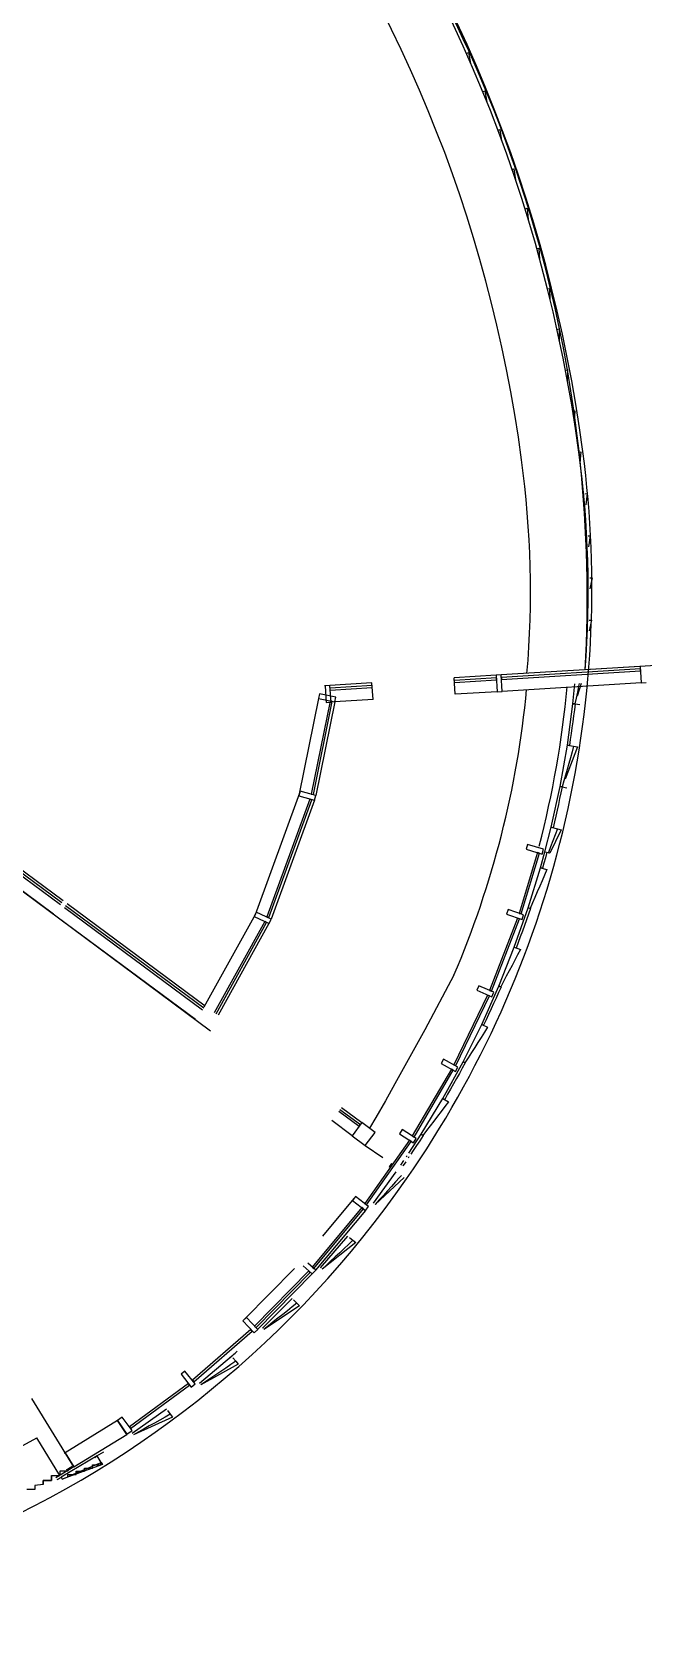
# Model space of a CAD drawing. Header units: millimetres. Extents: x 11680833 to 11851339, y -6212777 to -6078411.
# Drawn here: x 11729462 to 11736880, y -6211510 to -6192222 of the extents above; entities that cross this region are included whole.
import ezdxf

# ---------------------------------------------------------------- set-up
doc = ezdxf.new("R2010")
doc.units = ezdxf.units.MM
doc.header["$LTSCALE"] = 10
for name, color, linetype in [('A-GLAZ', 140, 'Continuous'), ('A-GLAZ-CWMG', 3, 'Continuous'), ('A-WALL', 7, 'Continuous'), ('A—\\M+5C3C5\\M+5B4B0', 135, 'Continuous'), ('E1-RI-2F$0$A-GLAZ', 6, 'Continuous'), ('E1-RI-2F$0$A-GLAZ-CWMG', 3, 'Continuous'), ('E1-RI-2F$0$A-WALL', 7, 'Continuous')]:
    doc.layers.add(name, color=color, linetype=linetype)

msp = doc.modelspace()

# ---------------------------------------------------------------- linework, layer by layer
at = {"layer": 'A-GLAZ'}
for p, q in [((11727103, -6200980), (11731630, -6204337)), ((11733201, -6205291), (11733448, -6205474)), ((11733186, -6205312), (11733433, -6205494))]:
    msp.add_line(p, q, dxfattribs=at)
at = {"layer": 'A-GLAZ-CWMG', "color": 8}
for p, q in [((11733219, -6205267), (11733466, -6205449)), ((11733347, -6205610), (11733100, -6205427))]:
    msp.add_line(p, q, dxfattribs=at)
at = {"layer": 'A-WALL'}
for p, q in [((11729972, -6209626), (11729462, -6208795)), ((11729801, -6209730), (11729521, -6209273))]:
    msp.add_line(p, q, dxfattribs=at)
msp.add_arc((11723720, -6199007), 11792, 262.1281, 299.4672, dxfattribs=at)
at = {"layer": 'A—\\M+5C3C5\\M+5B4B0'}
for p, q in [((11753387, -6198895), (11736176, -6199959)), ((11735097, -6200026), (11734587, -6200057)), ((11734600, -6200257), (11734587, -6200057)), ((11735099, -6200056), (11734589, -6200088)), ((11734591, -6200113), (11735101, -6200082)), ((11735101, -6200082), (11735099, -6200056)), ((11736844, -6199918), (11735157, -6200022)), ((11736846, -6199948), (11735159, -6200053)), ((11735159, -6200053), (11735160, -6200078)), ((11735160, -6200078), (11736847, -6199974)), ((11736847, -6199974), (11736846, -6199948)), ((11733589, -6200119), (11733013, -6200155)), ((11733591, -6200150), (11733081, -6200181)), ((11733083, -6200207), (11733593, -6200175)), ((11733602, -6200319), (11733589, -6200119)), ((11735109, -6200226), (11734600, -6200257)), ((11736856, -6200117), (11735169, -6200222)), ((11732942, -6200309), (11732707, -6201464)), ((11733083, -6200338), (11732853, -6201467)), ((11732878, -6201472), (11733108, -6200343)), ((11733138, -6200349), (11732907, -6201483)), ((11733108, -6200343), (11733083, -6200338)), ((11733602, -6200319), (11733138, -6200348)), ((11732709, -6201455), (11732170, -6202930)), ((11732836, -6201528), (11732314, -6202957)), ((11732338, -6202965), (11732860, -6201536)), ((11732891, -6201541), (11732364, -6202982)), ((11732860, -6201536), (11732836, -6201528)), ((11732853, -6201467), (11732878, -6201472)), ((11728451, -6201800), (11729809, -6202807)), ((11729824, -6202786), (11728466, -6201780)), ((11729842, -6202762), (11728484, -6201755)), ((11729723, -6202923), (11728365, -6201916)), ((11735598, -6202177), (11735375, -6202914)), ((11735400, -6202921), (11735622, -6202185)), ((11735622, -6202185), (11735598, -6202177)), ((11731446, -6204200), (11729771, -6202958)), ((11729857, -6202843), (11731531, -6204084)), ((11731547, -6204064), (11729872, -6202822)), ((11731565, -6204039), (11729890, -6202798)), ((11732174, -6202922), (11731549, -6204049)), ((11732314, -6202957), (11732338, -6202965)), ((11735356, -6202972), (11735016, -6203848)), ((11735040, -6203857), (11735379, -6202981)), ((11735379, -6202981), (11735356, -6202972)), ((11735375, -6202914), (11735400, -6202921)), ((11732288, -6203014), (11731675, -6204119)), ((11731697, -6204131), (11732310, -6203026)), ((11732339, -6203036), (11731723, -6204146)), ((11732310, -6203026), (11732288, -6203014)), ((11734992, -6203904), (11734582, -6204749)), ((11734605, -6204760), (11735015, -6203915)), ((11735015, -6203915), (11734992, -6203904)), ((11735016, -6203848), (11735040, -6203857)), ((11734553, -6204804), (11734077, -6205613)), ((11734099, -6205626), (11734575, -6204817)), ((11734575, -6204817), (11734553, -6204804)), ((11734582, -6204749), (11734605, -6204760)), ((11733433, -6205494), (11733448, -6205474)), ((11733635, -6205390), (11733560, -6205519)), ((11734043, -6205665), (11733503, -6206433)), ((11733523, -6206447), (11734064, -6205679)), ((11734064, -6205679), (11734043, -6205665)), ((11734077, -6205613), (11734099, -6205626)), ((11733508, -6205729), (11733719, -6205874)), ((11733503, -6206433), (11733523, -6206447)), ((11733465, -6206482), (11732864, -6207203)), ((11732883, -6207219), (11733485, -6206498)), ((11733485, -6206498), (11733465, -6206482)), ((11732864, -6207203), (11732883, -6207219)), ((11732823, -6207249), (11732165, -6207919)), ((11732183, -6207937), (11732841, -6207267)), ((11732841, -6207267), (11732823, -6207249)), ((11732120, -6207961), (11731410, -6208576)), ((11731426, -6208595), (11732136, -6207980)), ((11732136, -6207980), (11732120, -6207961)), ((11732165, -6207919), (11732183, -6207937)), ((11731410, -6208576), (11731426, -6208595)), ((11731361, -6208614), (11730645, -6209139)), ((11730660, -6209160), (11731376, -6208635)), ((11731376, -6208635), (11731361, -6208614)), ((11730502, -6209065), (11729867, -6209455)), ((11730560, -6209023), (11730501, -6209065)), ((11730501, -6209065), (11730613, -6209231)), ((11730613, -6209232), (11730502, -6209065)), ((11730678, -6209184), (11730560, -6209023)), ((11730645, -6209139), (11730660, -6209160)), ((11729972, -6209626), (11730613, -6209232)), ((11730613, -6209231), (11730678, -6209184)), ((11729867, -6209455), (11729972, -6209626))]:
    msp.add_line(p, q, dxfattribs=at)
at = {"layer": 'A—\\M+5C3C5\\M+5B4B0', "extrusion": (0, 0, -1)}
for p, q in [((11735157, -6200022), (11735097, -6200026)), ((11735097, -6200026), (11735109, -6200226)), ((11735169, -6200222), (11735157, -6200022)), ((11736904, -6199914), (11736844, -6199918)), ((11736844, -6199918), (11736856, -6200117)), ((11732954, -6200250), (11732942, -6200309)), ((11733150, -6200290), (11732954, -6200250)), ((11733079, -6200152), (11733020, -6200156)), ((11733020, -6200156), (11733032, -6200355)), ((11733092, -6200352), (11733079, -6200152)), ((11735109, -6200226), (11735169, -6200222)), ((11736856, -6200117), (11736916, -6200114)), ((11732942, -6200309), (11733138, -6200349)), ((11733032, -6200355), (11733092, -6200352)), ((11733138, -6200349), (11733150, -6200290)), ((11732716, -6201431), (11732700, -6201489)), ((11732909, -6201484), (11732716, -6201431)), ((11732700, -6201489), (11732893, -6201542)), ((11732893, -6201542), (11732909, -6201484)), ((11735477, -6202078), (11735460, -6202136)), ((11735460, -6202136), (11735652, -6202194)), ((11735669, -6202136), (11735477, -6202078)), ((11735652, -6202194), (11735669, -6202136)), ((11732185, -6202898), (11732160, -6202953)), ((11732160, -6202953), (11732341, -6203037)), ((11732366, -6202983), (11732185, -6202898)), ((11732341, -6203037), (11732366, -6202983)), ((11735240, -6202868), (11735220, -6202925)), ((11735220, -6202925), (11735410, -6202989)), ((11735429, -6202932), (11735240, -6202868)), ((11735410, -6202989), (11735429, -6202932)), ((11734885, -6203791), (11734861, -6203846)), ((11734861, -6203846), (11735044, -6203926)), ((11735068, -6203871), (11734885, -6203791)), ((11735044, -6203926), (11735068, -6203871)), ((11734456, -6204683), (11734428, -6204735)), ((11734632, -6204777), (11734456, -6204683)), ((11734428, -6204735), (11734604, -6204830)), ((11734604, -6204830), (11734632, -6204777)), ((11733466, -6205449), (11733347, -6205610)), ((11733627, -6205569), (11733466, -6205449)), ((11733347, -6205610), (11733507, -6205729)), ((11733507, -6205729), (11733627, -6205569)), ((11733956, -6205536), (11733924, -6205587)), ((11733924, -6205587), (11734092, -6205695)), ((11734124, -6205645), (11733956, -6205536)), ((11734092, -6205695), (11734124, -6205645)), ((11733389, -6206346), (11733352, -6206394)), ((11733352, -6206394), (11733511, -6206516)), ((11733547, -6206468), (11733389, -6206346)), ((11733511, -6206516), (11733547, -6206468)), ((11732756, -6207188), (11732865, -6207286)), ((11732906, -6207242), (11732812, -6207157)), ((11732865, -6207286), (11732906, -6207242)), ((11732066, -6207815), (11732022, -6207856)), ((11732022, -6207856), (11732159, -6208002)), ((11732203, -6207961), (11732066, -6207815)), ((11732159, -6208002), (11732203, -6207961)), ((11731320, -6208465), (11731273, -6208502)), ((11731273, -6208502), (11731397, -6208658)), ((11731444, -6208621), (11731320, -6208465)), ((11731397, -6208658), (11731444, -6208621))]:
    msp.add_line(p, q, dxfattribs=at)
at = {"layer": 'A—\\M+5C3C5\\M+5B4B0', "color": 8}
msp.add_lwpolyline([(11736176, -6199959, 0.05296), (11736098, -6197319, 0.262128), (11725663, -6183449, 0.143294), (11718669, -6182534, 0.143294)], format="xyb", dxfattribs=at)
at = {"layer": 'A—\\M+5C3C5\\M+5B4B0', "flags": 128}
for points in [[(11734583, -6203664), (11734230, -6204325), (11733868, -6204981)], [(11733868, -6204981), (11733752, -6205186), (11733635, -6205390)]]:
    msp.add_lwpolyline(points, dxfattribs=at)
at = {"layer": 'A—\\M+5C3C5\\M+5B4B0', "color": 8}
msp.add_arc((11720238, -6199074), 15962, 356.8224, 33.0131, dxfattribs=at)
at = {"layer": 'A—\\M+5C3C5\\M+5B4B0'}
for centre, radius, start, end in [((11723971, -6199117), 11545, 336.8067, 354.6286), ((11723720, -6199007), 12293, 345.4437, 354.5898), ((11723688, -6198978), 12347, 300.1201, 300.486)]:
    msp.add_arc(centre, radius, start, end, dxfattribs=at)
at = {"layer": 'E1-RI-2F$0$A-GLAZ', "color": 8}
for p, q in [((11734734, -6192486), (11734759, -6192474)), ((11734759, -6192474), (11734786, -6192605)), ((11734931, -6192949), (11734957, -6192939)), ((11734957, -6192939), (11734981, -6193075)), ((11735115, -6193418), (11735141, -6193409)), ((11735141, -6193409), (11735162, -6193545)), ((11735286, -6193893), (11735312, -6193883)), ((11735312, -6193883), (11735329, -6194016)), ((11735444, -6194371), (11735470, -6194363)), ((11735470, -6194363), (11735483, -6194500)), ((11735586, -6194854), (11735614, -6194847)), ((11735614, -6194847), (11735623, -6194984)), ((11735716, -6195341), (11735744, -6195334)), ((11735744, -6195334), (11735748, -6195468)), ((11735833, -6195831), (11735860, -6195825)), ((11735860, -6195825), (11735861, -6195964)), ((11735934, -6196325), (11735962, -6196320)), ((11735962, -6196320), (11735959, -6196457)), ((11736022, -6196821), (11736049, -6196817)), ((11736049, -6196817), (11736043, -6196950)), ((11736096, -6197320), (11736123, -6197316)), ((11736123, -6197316), (11736112, -6197452)), ((11736173, -6197826), (11736201, -6197823)), ((11736201, -6197823), (11736184, -6197957)), ((11736209, -6198336), (11736237, -6198335)), ((11736237, -6198335), (11736215, -6198467)), ((11736028, -6200371), (11736050, -6200129)), ((11736126, -6200124), (11736080, -6200279)), ((11735960, -6200874), (11736028, -6200371)), ((11736028, -6200371), (11736055, -6200374)), ((11736052, -6200374), (11736028, -6200371)), ((11736055, -6200374), (11736110, -6200380)), ((11735871, -6201374), (11735960, -6200874)), ((11736083, -6200893), (11735932, -6201286)), ((11735984, -6200878), (11735960, -6200874)), ((11735960, -6200874), (11736036, -6200886)), ((11736036, -6200886), (11736083, -6200893)), ((11735763, -6201870), (11735871, -6201374)), ((11735871, -6201374), (11735898, -6201379)), ((11735896, -6201379), (11735871, -6201374)), ((11735898, -6201379), (11735952, -6201390)), ((11735685, -6202166), (11735763, -6201870)), ((11735884, -6201899), (11735747, -6202182)), ((11735787, -6201876), (11735763, -6201870)), ((11735763, -6201870), (11735838, -6201888)), ((11735838, -6201888), (11735884, -6201899)), ((11735634, -6202361), (11735685, -6202166)), ((11735685, -6202166), (11735729, -6202177)), ((11735485, -6202846), (11735634, -6202361)), ((11735658, -6202367), (11735634, -6202361)), ((11735634, -6202361), (11735710, -6202383)), ((11735710, -6202383), (11735713, -6202383)), ((11735316, -6203325), (11735485, -6202846)), ((11735508, -6202854), (11735485, -6202846)), ((11735485, -6202846), (11735513, -6202855)), ((11735513, -6202855), (11735515, -6202856)), ((11735128, -6203796), (11735316, -6203325)), ((11735339, -6203334), (11735316, -6203325)), ((11735316, -6203325), (11735391, -6203353)), ((11735391, -6203353), (11735393, -6203354)), ((11734920, -6204260), (11735128, -6203796)), ((11735151, -6203806), (11735128, -6203796)), ((11735128, -6203796), (11735155, -6203808)), ((11735155, -6203808), (11735157, -6203809)), ((11734694, -6204714), (11734920, -6204260)), ((11734943, -6204270), (11734920, -6204260)), ((11734920, -6204260), (11734992, -6204294)), ((11734992, -6204294), (11734995, -6204295)), ((11734449, -6205159), (11734694, -6204714)), ((11734716, -6204726), (11734694, -6204714)), ((11734694, -6204714), (11734721, -6204728)), ((11734721, -6204728), (11734723, -6204729)), ((11734187, -6205593), (11734449, -6205159)), ((11734471, -6205171), (11734449, -6205159)), ((11734449, -6205159), (11734519, -6205199)), ((11734519, -6205199), (11734520, -6205199)), ((11734037, -6205820), (11734187, -6205593)), ((11734208, -6205607), (11734187, -6205593)), ((11734187, -6205593), (11734212, -6205609)), ((11734212, -6205609), (11734214, -6205611)), ((11734005, -6205868), (11734016, -6205852)), ((11734038, -6205867), (11734027, -6205882)), ((11733609, -6206428), (11733884, -6206048)), ((11733940, -6205966), (11733977, -6205910)), ((11733981, -6206115), (11733629, -6206443)), ((11732965, -6207213), (11733295, -6206827)), ((11733315, -6206843), (11733357, -6206878)), ((11733392, -6206906), (11732984, -6207230)), ((11733357, -6206878), (11733392, -6206906)), ((11732260, -6207942), (11732620, -6207585)), ((11732638, -6207602), (11732677, -6207641)), ((11732710, -6207672), (11732277, -6207961)), ((11732677, -6207641), (11732710, -6207672)), ((11731496, -6208612), (11731885, -6208285)), ((11731967, -6208379), (11731512, -6208631)), ((11731901, -6208304), (11731937, -6208345)), ((11731937, -6208345), (11731967, -6208379)), ((11730681, -6209216), (11731095, -6208922)), ((11731110, -6208942), (11731142, -6208987)), ((11731169, -6209023), (11730695, -6209237)), ((11731142, -6208987), (11731169, -6209023)), ((11730255, -6209493), (11729819, -6209752)), ((11730304, -6209571), (11730255, -6209493)), ((11730321, -6209599), (11729831, -6209774)), ((11730304, -6209571), (11730305, -6209573)), ((11730305, -6209573), (11730321, -6209599)), ((11729819, -6209752), (11729831, -6209774))]:
    msp.add_line(p, q, dxfattribs=at)
for points in [[(11736209, -6198336), (11736237, -6198335), (11736215, -6198467)], [(11736232, -6198846), (11736260, -6198845), (11736233, -6198977)], [(11736225, -6199357), (11736253, -6199357), (11736223, -6199488)]]:
    msp.add_lwpolyline(points, dxfattribs=at)
at = {"layer": 'E1-RI-2F$0$A-GLAZ', "color": 8, "flags": 128}
for points in [[(11736102, -6200126), (11736095, -6200158), (11736081, -6200230), (11736067, -6200302), (11736052, -6200374)], [(11736055, -6200374), (11736045, -6200446), (11736035, -6200518), (11736025, -6200590), (11736015, -6200662), (11736005, -6200734), (11735994, -6200806), (11735984, -6200878)], [(11736036, -6200886), (11736016, -6200956), (11735996, -6201027), (11735976, -6201097), (11735956, -6201167), (11735936, -6201238), (11735916, -6201308), (11735896, -6201379)], [(11735898, -6201379), (11735882, -6201450), (11735866, -6201521), (11735851, -6201592), (11735835, -6201663), (11735819, -6201734), (11735803, -6201805), (11735787, -6201876)], [(11735838, -6201888), (11735811, -6201960), (11735783, -6202033), (11735756, -6202105), (11735729, -6202177)], [(11735711, -6202173), (11735693, -6202238), (11735675, -6202303), (11735658, -6202367)], [(11735729, -6202177), (11735731, -6202178), (11735733, -6202178), (11735735, -6202179), (11735737, -6202180), (11735739, -6202180), (11735741, -6202181), (11735743, -6202181), (11735745, -6202182), (11735747, -6202182)], [(11735710, -6202383), (11735682, -6202450), (11735653, -6202517), (11735624, -6202585), (11735595, -6202652), (11735566, -6202719), (11735537, -6202786), (11735508, -6202854)], [(11735513, -6202855), (11735488, -6202924), (11735463, -6202992), (11735438, -6203060), (11735414, -6203129), (11735389, -6203197), (11735364, -6203265), (11735339, -6203334)], [(11735391, -6203353), (11735356, -6203418), (11735322, -6203482), (11735288, -6203547), (11735253, -6203612), (11735219, -6203676), (11735185, -6203741), (11735151, -6203806)], [(11735155, -6203808), (11735125, -6203874), (11735094, -6203940), (11735064, -6204006), (11735034, -6204072), (11735003, -6204138), (11734973, -6204204), (11734943, -6204270)], [(11734992, -6204294), (11734953, -6204355), (11734914, -6204417), (11734874, -6204479), (11734835, -6204541), (11734795, -6204602), (11734756, -6204664), (11734716, -6204726)], [(11734721, -6204728), (11734685, -6204791), (11734649, -6204855), (11734614, -6204918), (11734578, -6204981), (11734542, -6205045), (11734507, -6205108), (11734471, -6205171)], [(11734519, -6205199), (11734474, -6205257), (11734430, -6205315), (11734385, -6205374), (11734341, -6205432), (11734297, -6205490), (11734252, -6205548), (11734208, -6205607)], [(11734212, -6205609), (11734171, -6205670), (11734131, -6205730), (11734090, -6205790), (11734059, -6205835)], [(11733999, -6205925), (11733968, -6205971), (11733962, -6205980)], [(11733946, -6206091), (11733923, -6206117), (11733874, -6206171), (11733825, -6206225), (11733776, -6206280), (11733727, -6206334), (11733678, -6206389), (11733629, -6206443)], [(11733357, -6206878), (11733304, -6206928), (11733251, -6206978), (11733197, -6207029), (11733144, -6207079), (11733091, -6207129), (11733037, -6207179), (11732984, -6207230)], [(11732677, -6207641), (11732620, -6207686), (11732563, -6207732), (11732506, -6207778), (11732448, -6207823), (11732391, -6207869), (11732334, -6207915), (11732277, -6207961)], [(11731937, -6208345), (11731877, -6208386), (11731816, -6208427), (11731755, -6208468), (11731694, -6208508), (11731634, -6208549), (11731573, -6208590), (11731512, -6208631)], [(11731142, -6208987), (11731078, -6209022), (11731014, -6209058), (11730951, -6209094), (11730887, -6209130), (11730823, -6209165), (11730759, -6209201), (11730695, -6209237)]]:
    msp.add_lwpolyline(points, dxfattribs=at)
at = {"layer": 'E1-RI-2F$0$A-GLAZ', "color": 8}
for points in [[(11729900, -6209660, 0), (11729900, -6209660, 0), (11729900, -6209670, 0), (11729900, -6209680, 0), (11729800, -6209680, 0), (11729800, -6209690, 0), (11729800, -6209690, 0), (11729800, -6209700, 0), (11729800, -6209700, 0), (11729800, -6209710, 0), (11729800, -6209710, 0), (11729800, -6209720, 0), (11729800, -6209730, 0), (11729800, -6209730, 0), (11729700, -6209740, 0), (11729700, -6209740, 0), (11729700, -6209750, 0), (11729700, -6209750, 0), (11729700, -6209760, 0), (11729700, -6209760, 0), (11729700, -6209770, 0), (11729700, -6209780, 0), (11729700, -6209780, 0), (11729700, -6209790, 0), (11729600, -6209790, 0), (11729600, -6209800, 0), (11729600, -6209800, 0), (11729600, -6209810, 0), (11729600, -6209810, 0), (11729600, -6209820, 0), (11729600, -6209820, 0), (11729600, -6209830, 0), (11729600, -6209830, 0), (11729600, -6209840, 0), (11729500, -6209850, 0), (11729500, -6209850, 0), (11729500, -6209860, 0), (11729500, -6209860, 0), (11729500, -6209870, 0), (11729500, -6209870, 0), (11729500, -6209880, 0), (11729500, -6209880, 0), (11729500, -6209890, 0), (11729500, -6209890, 0), (11729500, -6209900, 0), (11729400, -6209900, 0)], [(11729600, -6209830, 0), (11729600, -6209830, 0), (11729600, -6209830, 0), (11729600, -6209830, 0), (11729600, -6209830, 0), (11729600, -6209830, 0), (11729600, -6209830, 0), (11729600, -6209820, 0), (11729600, -6209820, 0), (11729600, -6209820, 0), (11729600, -6209820, 0), (11729600, -6209820, 0), (11729600, -6209820, 0), (11729600, -6209820, 0), (11729600, -6209820, 0), (11729600, -6209820, 0), (11729600, -6209820, 0), (11729600, -6209820, 0), (11729600, -6209820, 0), (11729600, -6209820, 0), (11729600, -6209820, 0), (11729600, -6209820, 0), (11729600, -6209820, 0), (11729600, -6209810, 0), (11729600, -6209810, 0), (11729600, -6209810, 0), (11729600, -6209810, 0), (11729600, -6209810, 0), (11729600, -6209810, 0), (11729600, -6209810, 0), (11729600, -6209810, 0), (11729600, -6209810, 0), (11729600, -6209810, 0), (11729600, -6209810, 0), (11729600, -6209810, 0), (11729600, -6209810, 0), (11729600, -6209810, 0), (11729600, -6209810, 0), (11729600, -6209810, 0), (11729600, -6209800, 0), (11729600, -6209800, 0), (11729600, -6209800, 0), (11729600, -6209800, 0), (11729600, -6209800, 0), (11729600, -6209800, 0), (11729600, -6209800, 0), (11729600, -6209800, 0), (11729600, -6209800, 0), (11729600, -6209800, 0), (11729600, -6209800, 0), (11729600, -6209800, 0), (11729600, -6209800, 0), (11729600, -6209800, 0), (11729600, -6209800, 0), (11729600, -6209790, 0), (11729600, -6209790, 0), (11729600, -6209790, 0), (11729600, -6209790, 0), (11729600, -6209790, 0), (11729600, -6209790, 0), (11729600, -6209790, 0), (11729700, -6209790, 0), (11729700, -6209790, 0), (11729700, -6209790, 0), (11729700, -6209790, 0), (11729700, -6209790, 0), (11729700, -6209790, 0), (11729700, -6209790, 0), (11729700, -6209790, 0), (11729700, -6209790, 0), (11729700, -6209780, 0), (11729700, -6209780, 0), (11729700, -6209780, 0), (11729700, -6209780, 0), (11729700, -6209780, 0), (11729700, -6209780, 0), (11729700, -6209780, 0), (11729700, -6209780, 0), (11729700, -6209780, 0), (11729700, -6209780, 0), (11729700, -6209780, 0), (11729700, -6209780, 0), (11729700, -6209780, 0), (11729700, -6209780, 0), (11729700, -6209780, 0), (11729700, -6209770, 0), (11729700, -6209770, 0), (11729700, -6209770, 0), (11729700, -6209770, 0), (11729700, -6209770, 0), (11729700, -6209770, 0), (11729700, -6209770, 0), (11729700, -6209770, 0), (11729700, -6209770, 0), (11729700, -6209770, 0), (11729700, -6209770, 0), (11729700, -6209770, 0), (11729700, -6209770, 0), (11729700, -6209770, 0), (11729700, -6209770, 0), (11729700, -6209770, 0), (11729700, -6209760, 0), (11729700, -6209760, 0), (11729700, -6209760, 0), (11729700, -6209760, 0), (11729700, -6209760, 0), (11729700, -6209760, 0), (11729700, -6209760, 0), (11729700, -6209760, 0), (11729700, -6209760, 0), (11729700, -6209760, 0), (11729700, -6209760, 0), (11729700, -6209760, 0), (11729700, -6209760, 0), (11729700, -6209760, 0), (11729700, -6209760, 0), (11729700, -6209750, 0), (11729700, -6209750, 0), (11729700, -6209750, 0), (11729700, -6209750, 0), (11729700, -6209750, 0), (11729700, -6209750, 0), (11729700, -6209750, 0), (11729700, -6209750, 0), (11729700, -6209750, 0), (11729700, -6209750, 0), (11729700, -6209750, 0), (11729700, -6209750, 0), (11729700, -6209750, 0), (11729700, -6209750, 0), (11729700, -6209750, 0), (11729700, -6209740, 0), (11729700, -6209740, 0), (11729700, -6209740, 0), (11729700, -6209740, 0), (11729700, -6209740, 0), (11729700, -6209740, 0), (11729700, -6209740, 0), (11729700, -6209740, 0), (11729700, -6209740, 0), (11729700, -6209740, 0), (11729700, -6209740, 0), (11729700, -6209740, 0), (11729700, -6209740, 0), (11729700, -6209740, 0), (11729700, -6209740, 0), (11729700, -6209730, 0), (11729800, -6209730, 0), (11729800, -6209730, 0), (11729800, -6209730, 0), (11729800, -6209730, 0), (11729800, -6209730, 0), (11729800, -6209730, 0), (11729800, -6209730, 0), (11729800, -6209730, 0), (11729800, -6209730, 0), (11729800, -6209730, 0), (11729800, -6209730, 0), (11729800, -6209730, 0), (11729800, -6209730, 0)], [(11729831, -6209774, 0), (11729898, -6209745, 0), (11729966, -6209716, 0), (11730034, -6209687, 0), (11730101, -6209658, 0), (11730169, -6209629, 0), (11730236, -6209600, 0), (11730304, -6209571, 0)], [(11729900, -6209750, 0), (11729900, -6209740, 0), (11729900, -6209740, 0), (11729900, -6209740, 0), (11729900, -6209740, 0), (11729900, -6209740, 0), (11729900, -6209740, 0), (11729900, -6209740, 0), (11729900, -6209740, 0), (11729900, -6209740, 0), (11729900, -6209740, 0), (11729900, -6209740, 0), (11729900, -6209730, 0), (11729900, -6209730, 0), (11729900, -6209730, 0), (11729900, -6209730, 0), (11729900, -6209730, 0), (11729900, -6209730, 0), (11729900, -6209730, 0), (11729900, -6209730, 0), (11729900, -6209730, 0), (11729900, -6209730, 0), (11729900, -6209730, 0), (11729900, -6209720, 0), (11729900, -6209720, 0), (11730000, -6209720, 0), (11730000, -6209720, 0), (11730000, -6209720, 0), (11730000, -6209720, 0), (11730000, -6209720, 0), (11730000, -6209720, 0), (11730000, -6209720, 0), (11730000, -6209720, 0), (11730000, -6209720, 0), (11730000, -6209710, 0), (11730000, -6209710, 0), (11730000, -6209710, 0), (11730000, -6209710, 0), (11730000, -6209710, 0), (11730000, -6209710, 0), (11730000, -6209710, 0), (11730000, -6209710, 0), (11730000, -6209710, 0), (11730000, -6209710, 0), (11730000, -6209710, 0), (11730000, -6209700, 0), (11730000, -6209700, 0), (11730000, -6209700, 0), (11730000, -6209700, 0), (11730000, -6209700, 0), (11730000, -6209700, 0), (11730000, -6209700, 0), (11730000, -6209700, 0), (11730000, -6209700, 0), (11730000, -6209700, 0), (11730000, -6209700, 0), (11730000, -6209690, 0), (11730000, -6209690, 0), (11730000, -6209690, 0), (11730000, -6209690, 0), (11730000, -6209690, 0), (11730000, -6209690, 0), (11730000, -6209690, 0), (11730000, -6209690, 0), (11730000, -6209690, 0), (11730000, -6209690, 0), (11730000, -6209690, 0), (11730000, -6209680, 0), (11730000, -6209680, 0), (11730000, -6209680, 0), (11730000, -6209680, 0), (11730000, -6209680, 0), (11730100, -6209680, 0), (11730100, -6209680, 0), (11730100, -6209680, 0), (11730100, -6209680, 0), (11730100, -6209680, 0), (11730100, -6209680, 0), (11730100, -6209680, 0), (11730100, -6209670, 0), (11730100, -6209670, 0), (11730100, -6209670, 0), (11730100, -6209670, 0), (11730100, -6209670, 0), (11730100, -6209670, 0), (11730100, -6209670, 0), (11730100, -6209670, 0), (11730100, -6209670, 0), (11730100, -6209670, 0), (11730100, -6209670, 0), (11730100, -6209660, 0), (11730100, -6209660, 0), (11730100, -6209660, 0), (11730100, -6209660, 0), (11730100, -6209660, 0), (11730100, -6209660, 0), (11730100, -6209660, 0), (11730100, -6209660, 0), (11730100, -6209660, 0), (11730100, -6209660, 0), (11730100, -6209660, 0), (11730100, -6209650, 0), (11730100, -6209650, 0), (11730100, -6209650, 0), (11730100, -6209650, 0), (11730100, -6209650, 0), (11730100, -6209650, 0), (11730100, -6209650, 0), (11730100, -6209650, 0), (11730100, -6209650, 0), (11730100, -6209650, 0), (11730100, -6209650, 0), (11730100, -6209640, 0), (11730100, -6209640, 0), (11730100, -6209640, 0), (11730100, -6209640, 0), (11730100, -6209640, 0), (11730100, -6209640, 0), (11730100, -6209640, 0), (11730200, -6209640, 0), (11730200, -6209640, 0), (11730200, -6209640, 0), (11730200, -6209640, 0), (11730200, -6209630, 0), (11730200, -6209630, 0), (11730200, -6209630, 0), (11730200, -6209630, 0), (11730200, -6209630, 0), (11730200, -6209630, 0), (11730200, -6209630, 0), (11730200, -6209630, 0), (11730200, -6209630, 0), (11730200, -6209630, 0), (11730200, -6209630, 0), (11730200, -6209620, 0), (11730200, -6209620, 0), (11730200, -6209620, 0), (11730200, -6209620, 0), (11730200, -6209620, 0), (11730200, -6209620, 0), (11730200, -6209620, 0), (11730200, -6209620, 0), (11730200, -6209620, 0), (11730200, -6209620, 0), (11730200, -6209620, 0), (11730200, -6209610, 0), (11730200, -6209610, 0), (11730200, -6209610, 0), (11730200, -6209610, 0), (11730200, -6209610, 0), (11730200, -6209610, 0), (11730200, -6209610, 0), (11730200, -6209610, 0), (11730200, -6209610, 0), (11730200, -6209610, 0), (11730200, -6209610, 0), (11730200, -6209600, 0), (11730200, -6209600, 0), (11730200, -6209600, 0), (11730200, -6209600, 0), (11730200, -6209600, 0), (11730200, -6209600, 0), (11730200, -6209600, 0), (11730200, -6209600, 0), (11730200, -6209600, 0), (11730200, -6209600, 0), (11730300, -6209600, 0), (11730300, -6209590, 0), (11730300, -6209590, 0), (11730300, -6209590, 0), (11730300, -6209590, 0), (11730300, -6209590, 0), (11730300, -6209590, 0), (11730300, -6209590, 0), (11730300, -6209590, 0), (11730300, -6209590, 0), (11730300, -6209590, 0), (11730300, -6209590, 0), (11730300, -6209580, 0), (11730300, -6209580, 0), (11730300, -6209580, 0), (11730300, -6209580, 0), (11730300, -6209580, 0), (11730300, -6209580, 0), (11730300, -6209580, 0), (11730300, -6209580, 0), (11730300, -6209580, 0), (11730300, -6209580, 0), (11730300, -6209580, 0), (11730300, -6209570, 0), (11730300, -6209570, 0), (11730300, -6209570, 0)]]:
    msp.add_polyline3d(points, dxfattribs=at)
for start, end in [(310.9986, 311.6792), (301.6919, 302.293), (299.249, 299.5632)]:
    msp.add_arc((11723714, -6198966), 12393, start, end, dxfattribs=at)
at = {"layer": 'E1-RI-2F$0$A-GLAZ-CWMG', "color": 8}
for p, q in [((11733370, -6206370), (11732989, -6206828)), ((11733510, -6206515), (11732905, -6207241)), ((11733529, -6206492), (11733528, -6206493)), ((11732649, -6207220), (11732044, -6207836)), ((11732864, -6207286), (11732202, -6207960)), ((11732885, -6207264), (11732884, -6207265)), ((11732886, -6207263), (11732885, -6207264)), ((11732182, -6207981), (11732181, -6207982)), ((11730613, -6209231), (11730613, -6209232)), ((11729858, -6209461), (11729867, -6209455)), ((11729972, -6209626), (11729753, -6209760))]:
    msp.add_line(p, q, dxfattribs=at)
at = {"layer": 'E1-RI-2F$0$A-WALL'}
for p, q in [((11733824, -6205947), (11733796, -6205988)), ((11733810, -6205997), (11733796, -6205988)), ((11733824, -6205947), (11733838, -6205956))]:
    msp.add_line(p, q, dxfattribs=at)
for centre, radius, start, end in [((11718561, -6199652), 17742, 7.5756, 66.3356), ((11718561, -6199652), 16991, 7.576, 66.3352), ((11723714, -6198966), 12543, 325.1534, 7.5756), ((11723707, -6199007), 11805, 355.1594, 7.7634), ((11723714, -6198966), 12543, 261.9556, 325.1534)]:
    msp.add_arc(centre, radius, start, end, dxfattribs=at)

doc.saveas('drawing.dxf')
